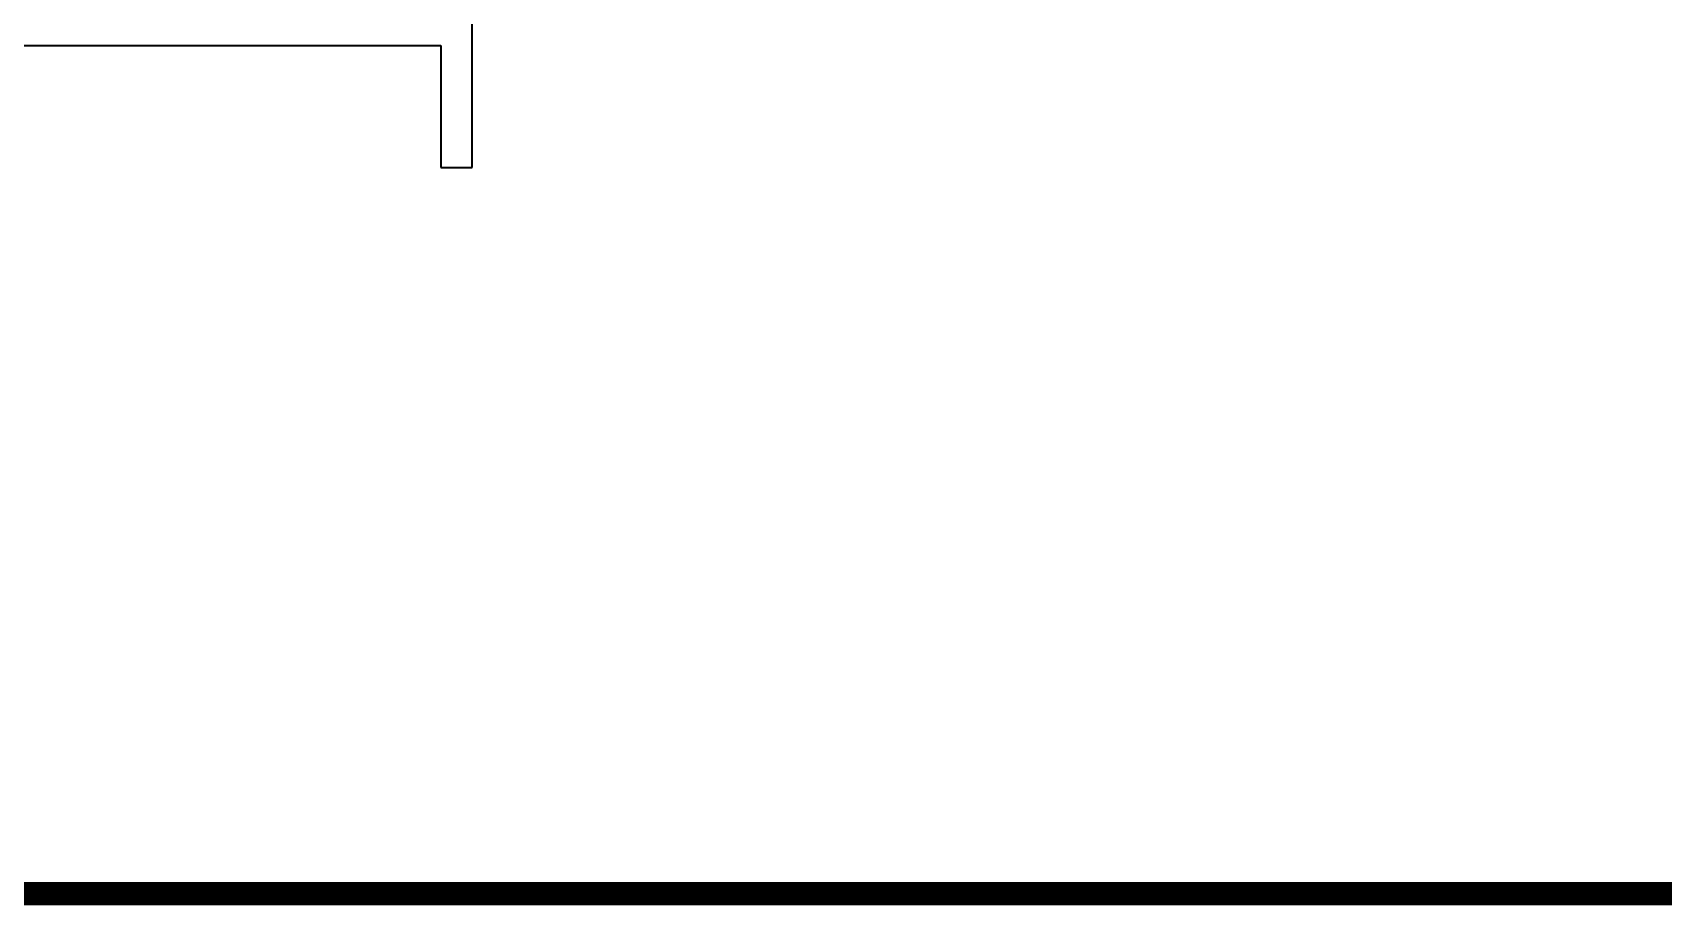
# Model space of a CAD drawing. Header units: millimetres. Extents: x 61675 to 66977, y 9453 to 12371.
# Drawn here: x 63361 to 64661, y 9453 to 10149 of the extents above; entities that cross this region are included whole.
import ezdxf

# ---------------------------------------------------------------- set-up
doc = ezdxf.new("R2010")
doc.units = ezdxf.units.MM
doc.header["$LTSCALE"] = 2
doc.layers.get('0').update_dxf_attribs({"lineweight": 20})
doc.layers.add('DUVAR', color=12, linetype='Continuous', lineweight=35)

msp = doc.modelspace()

# ---------------------------------------------------------------- linework, layer by layer
at = {"color": 252, "const_width": 18.717}
msp.add_lwpolyline([(61684.583, 9461.991), (61684.583, 12362.029), (66967.568, 12362.029), (66967.568, 9461.991)], close=True, dxfattribs=at)
at = {"layer": 'DUVAR'}
for p, q in [((63711.205, 10041.411), (63711.205, 10298.911)), ((63076.705, 10138.911), (63686.205, 10138.911)), ((63686.205, 10138.911), (63686.205, 10041.411)), ((63686.205, 10041.411), (63711.205, 10041.411))]:
    msp.add_line(p, q, dxfattribs=at)

doc.saveas('drawing.dxf')
